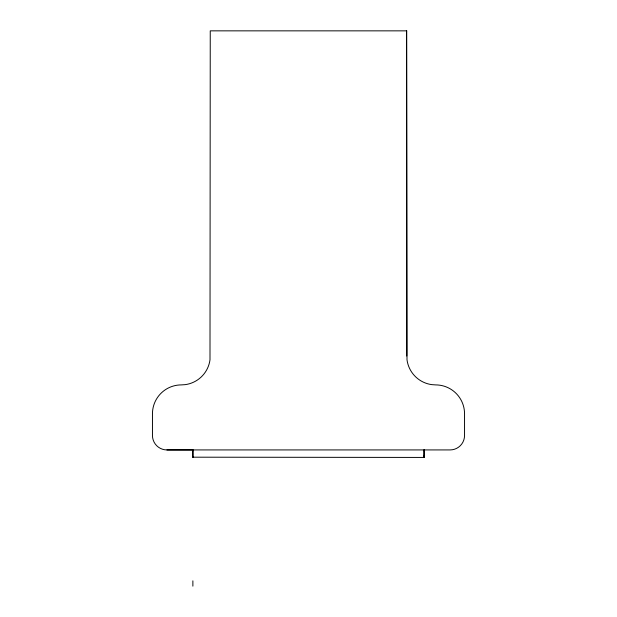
<?xml version="1.0" encoding="UTF-8"?>
<svg xmlns="http://www.w3.org/2000/svg" width="617" height="617" viewBox="0 0 617 617"><rect width="100%" height="100%" fill="white"/><g stroke="black" fill="none" stroke-linecap="round" stroke-linejoin="round"><path stroke-width="0.93" d="M192.905 457.189L424.087 457.436L424.087 455.886M406.75 30.85L210.25 30.85L209.996 359.78A28.891 28.891 0 0 1 185.123 384.653L181.352 384.9A28.899 28.899 0 0 0 152.453 413.799L152.453 435.471A14.453 14.453 0 0 0 166.899 449.924L192.905 449.932L192.905 450.911M406.75 356.009L406.626 30.85L407.004 359.773A28.891 28.891 0 0 0 431.877 384.646L435.648 384.9A28.899 28.899 0 0 1 464.547 413.799L464.547 435.479A14.446 14.446 0 0 1 450.101 449.924L166.899 449.924M424.08 449.924L424.041 457.436L424.08 449.924L424.087 450.904M192.874 580.836L192.874 586.15M192.866 449.924L192.905 457.436L192.905 449.924"/></g></svg>
